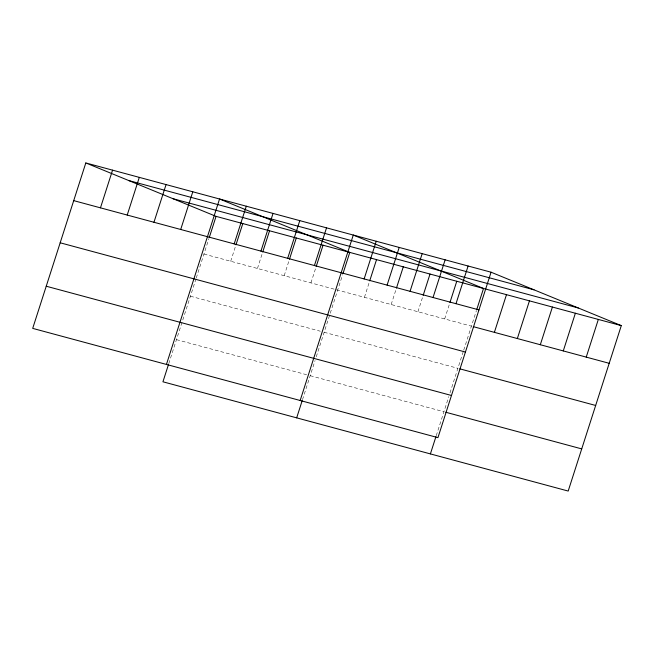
<?xml version="1.0" encoding="UTF-8"?>
<svg xmlns="http://www.w3.org/2000/svg" width="654" height="654" viewBox="0 0 654 654"><rect width="100%" height="100%" fill="white"/><g stroke="black" fill="none" stroke-linecap="round" stroke-linejoin="round"><path stroke-width="0.49" stroke-dasharray="3.27 2.45" d="M168.781 363.591L195.955 278.964M196.265 277.999L208.92 238.587M230.698 261.265L235.661 245.798M257.447 268.475L262.409 253.008M284.196 275.686L289.158 260.218M310.936 282.896L315.907 267.429M302.516 399.651L315.056 360.591M316.266 356.814L342.647 274.639M364.433 297.317L369.396 281.849M391.174 304.527L396.144 289.068M417.922 311.737L422.885 296.278M444.671 318.948L449.633 303.489M436.243 435.703L448.783 396.643M450.001 392.866L463.416 351.075M463.727 350.111L476.382 310.699M203.95 254.046L471.42 326.158M190.42 296.205L320.329 331.235M324.147 332.265L457.882 368.316M176.474 339.639L307.339 374.922M310.209 375.698L443.935 411.75"/><path stroke-width="0.98" d="M85.813 162.944L32.7 328.382L437.943 437.64L491.064 272.203L85.813 162.944L216.057 216.36L621.3 325.618L568.187 491.056L162.936 381.797L168.479 364.548M100.463 207.849L112.562 170.154M127.211 215.06L139.31 177.365M153.952 222.27L166.059 184.575M180.7 229.48L192.799 191.785M166.435 364.433L219.548 198.996L349.784 252.411L342.958 273.674M209.231 237.623L216.057 216.36M234.189 243.901L246.296 206.214M235.971 244.833L242.798 223.57M260.938 251.111L273.037 213.425M262.72 252.043L269.546 230.78M287.686 258.322L299.785 220.635M289.469 259.254L296.295 237.991M314.427 265.532L326.534 227.845M316.217 266.464L323.043 245.201M300.161 400.493L353.274 235.056L483.519 288.471L476.692 309.734M296.671 417.849L302.205 400.608M364.139 278.939L376.238 241.244M369.706 280.885L376.532 259.63M387.103 285.128L399.202 247.441M396.455 288.095L403.281 266.84M410.066 291.316L422.173 253.629M423.195 295.306L430.021 274.051M433.03 297.513L445.137 259.818M449.944 302.524L456.77 281.261M455.993 303.701L468.101 266.014M430.397 453.909L435.94 436.659M494.383 332.355L506.482 294.66M517.347 338.543L529.446 300.856M540.31 344.732L552.409 307.045M563.274 350.928L575.373 313.233M586.237 357.117L598.336 319.43M128.797 180.569L534.04 289.828M173.073 198.734L578.324 307.993M73.714 200.631L478.957 309.89M473.332 326.673L609.201 363.305M60.176 242.789L465.427 352.048M459.795 368.831L595.663 405.464M46.238 286.223L451.481 395.482M445.848 412.265L581.717 448.897M491.064 272.203L621.3 325.618"/></g></svg>
